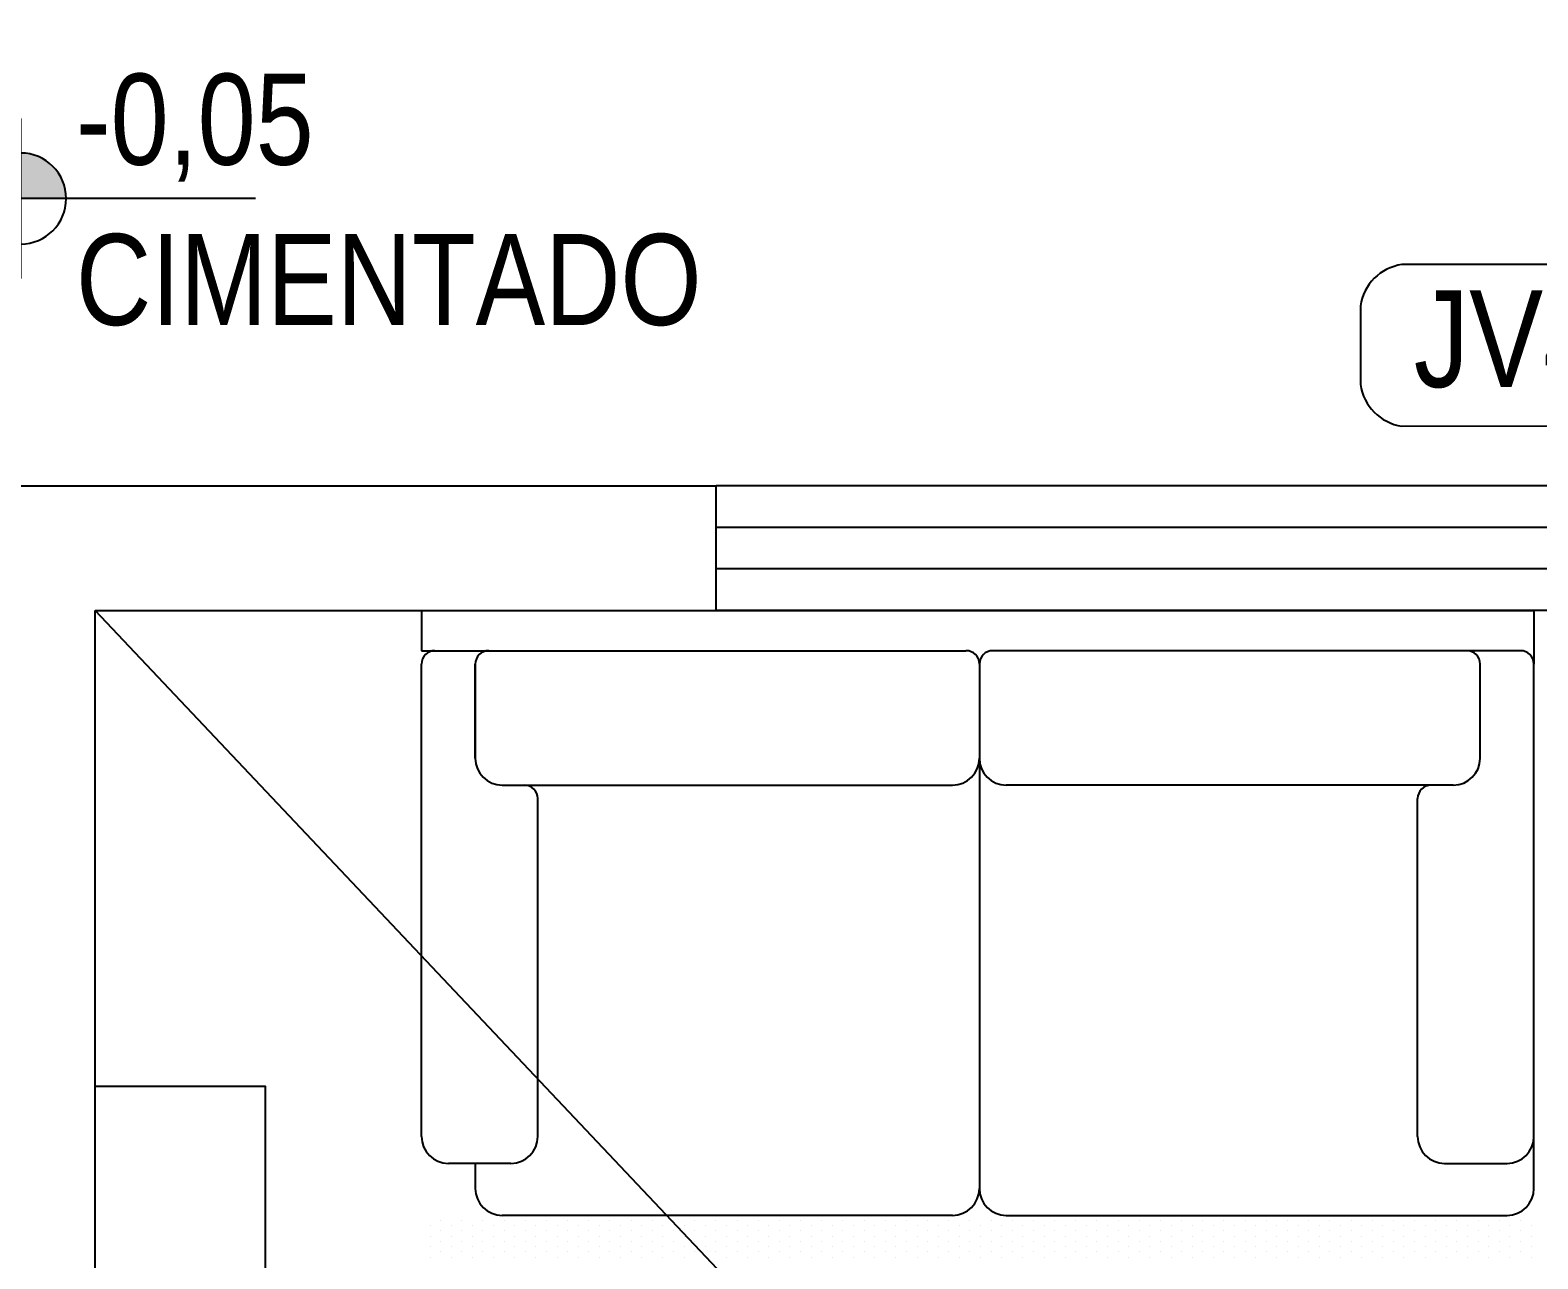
# Model space of a CAD drawing. Header units: millimetres. Extents: x -178 to 521, y -135 to 750.
# Drawn here: x 22.889 to 24.706, y 708.009 to 709.489 of the extents above; entities that cross this region are included whole.
import ezdxf
from ezdxf.enums import TextEntityAlignment as Align

# ---------------------------------------------------------------- set-up
doc = ezdxf.new("R2010")
doc.units = ezdxf.units.MM
doc.header["$LTSCALE"] = 20
doc.header["$MEASUREMENT"] = 0
doc.header["$PDSIZE"] = -5
doc.linetypes.add('HIDDEN2', pattern=[0.1875, 0.125, -0.0625])
doc.layers.get('0').update_dxf_attribs({"linetype": 'CONTINUOUS'})
doc.layers.get('Defpoints').update_dxf_attribs({"linetype": 'CONTINUOUS'})
for name, color, linetype in [('COTA', 7, 'CONTINUOUS'), ('COTAS', 7, 'CONTINUOUS'), ('DIVERSOS', 1, 'CONTINUOUS'), ('Layer1', 7, 'CONTINUOUS'), ('LAYER7', 4, 'CONTINUOUS')]:
    doc.layers.add(name, color=color, linetype=linetype)
doc.layers.add('E-Pen-C', color=4, linetype='CONTINUOUS', lineweight=15)
doc.layers.add('E-Pen-G', color=3, linetype='CONTINUOUS', lineweight=30)
doc.styles.add('F2', font='ARIALN.TTF')
doc.dimstyles.new('DIMENSION-1', dxfattribs={"dimtxt": 0.11, "dimasz": 0.07, "dimexe": 1, "dimexo": 0, "dimgap": 0.12, "dimtad": 1, "dimzin": 7, "dimdsep": 46, "dimtxsty": 'F2', "dimblk1": 'TRACO', "dimblk2": 'TRACO', "dimsah": 1, "dimcen": 1, "dimse1": 1, "dimse2": 1, "dimclrd": 256, "dimclre": 256, "dimclrt": 6, "dimadec": 0, "dimazin": 0, "dimtfac": 1, "dimtix": 1, "dimtmove": 2, "dimatfit": 3, "dimldrblk": 'TRACO', "dimfxl": 1, "dimtolj": 1, "dimtzin": 0, "dimarcsym": 0})

# ---------------------------------------------------------------- blocks, each defined once
blk = doc.blocks.new('A$C7AFB675E')
at = {"color": 8}
for p, q in [((3.5035, 3.7432), (3.5035, 3.6832)), ((3.5035, 3.7432), (5.1585, 3.7432)), ((5.1585, 3.7432), (5.1585, 3.6632)), ((3.5035, 3.6832), (3.5635, 3.6832)), ((3.5235, 3.6832), (3.6035, 3.6832)), ((3.6035, 3.6832), (4.3135, 3.6832)), ((5.0585, 3.6832), (4.3535, 3.6832)), ((5.1385, 3.6832), (5.0585, 3.6832)), ((3.5035, 2.9606), (3.5035, 3.6632)), ((3.5835, 3.5232), (3.5835, 3.6632)), ((3.5835, 3.6632), (3.5835, 3.5232)), ((4.3335, 3.6632), (4.3335, 3.5232)), ((4.3335, 3.6632), (4.3335, 3.5232)), ((5.0785, 3.5232), (5.0785, 3.6632)), ((5.1585, 2.8832), (5.1585, 3.6632)), ((4.3335, 3.5232), (4.3335, 2.8832)), ((4.3335, 3.5232), (4.3335, 2.8832)), ((3.6235, 3.4832), (4.2935, 3.4832)), ((5.0385, 3.4832), (4.3735, 3.4832)), ((3.6765, 2.9606), (3.6765, 3.4632)), ((4.9855, 2.9606), (4.9855, 3.4632)), ((3.6365, 2.9206), (3.5435, 2.9206)), ((3.5835, 2.9206), (3.5835, 2.8832)), ((3.5835, 2.9206), (3.5835, 2.8832)), ((5.0255, 2.9206), (5.1185, 2.9206)), ((3.5162, 2.8282), (3.5162, 2.8282)), ((3.5319, 2.836), (3.5319, 2.836)), ((3.5477, 2.8282), (3.5477, 2.8282)), ((3.5634, 2.836), (3.5634, 2.836)), ((3.5792, 2.8282), (3.5792, 2.8282)), ((3.5949, 2.836), (3.5949, 2.836)), ((3.6107, 2.8282), (3.6107, 2.8282)), ((4.2935, 2.8432), (3.6235, 2.8432)), ((3.6264, 2.836), (3.6264, 2.836)), ((3.6422, 2.8282), (3.6422, 2.8282)), ((3.6579, 2.836), (3.6579, 2.836)), ((3.6737, 2.8282), (3.6737, 2.8282)), ((3.6894, 2.836), (3.6894, 2.836)), ((3.7052, 2.8282), (3.7052, 2.8282)), ((3.7209, 2.836), (3.7209, 2.836)), ((3.7367, 2.8282), (3.7367, 2.8282)), ((3.7524, 2.836), (3.7524, 2.836)), ((3.7682, 2.8282), (3.7682, 2.8282)), ((3.7839, 2.836), (3.7839, 2.836)), ((3.7997, 2.8282), (3.7997, 2.8282)), ((3.8154, 2.836), (3.8154, 2.836)), ((3.8312, 2.8282), (3.8312, 2.8282)), ((3.8469, 2.836), (3.8469, 2.836)), ((3.8627, 2.8282), (3.8627, 2.8282)), ((3.8784, 2.836), (3.8784, 2.836)), ((3.8942, 2.8282), (3.8942, 2.8282)), ((3.9099, 2.836), (3.9099, 2.836)), ((3.9257, 2.8282), (3.9257, 2.8282)), ((3.9414, 2.836), (3.9414, 2.836)), ((3.9572, 2.8282), (3.9572, 2.8282)), ((3.9729, 2.836), (3.9729, 2.836)), ((3.9887, 2.8282), (3.9887, 2.8282)), ((4.0044, 2.836), (4.0044, 2.836)), ((4.0202, 2.8282), (4.0202, 2.8282)), ((4.0359, 2.836), (4.0359, 2.836)), ((4.0517, 2.8282), (4.0517, 2.8282)), ((4.0674, 2.836), (4.0674, 2.836)), ((4.0832, 2.8282), (4.0832, 2.8282)), ((4.0989, 2.836), (4.0989, 2.836)), ((4.1147, 2.8282), (4.1147, 2.8282)), ((4.1304, 2.836), (4.1304, 2.836)), ((4.1462, 2.8282), (4.1462, 2.8282)), ((4.1619, 2.836), (4.1619, 2.836)), ((4.1777, 2.8282), (4.1777, 2.8282)), ((4.1934, 2.836), (4.1934, 2.836)), ((4.2092, 2.8282), (4.2092, 2.8282)), ((4.2249, 2.836), (4.2249, 2.836)), ((4.2407, 2.8282), (4.2407, 2.8282)), ((4.2564, 2.836), (4.2564, 2.836)), ((4.2722, 2.8282), (4.2722, 2.8282)), ((4.2879, 2.836), (4.2879, 2.836)), ((4.3037, 2.8282), (4.3037, 2.8282)), ((4.3194, 2.836), (4.3194, 2.836)), ((4.3352, 2.8282), (4.3352, 2.8282)), ((4.3509, 2.836), (4.3509, 2.836)), ((4.3667, 2.8282), (4.3667, 2.8282)), ((4.3735, 2.8432), (4.9185, 2.8432)), ((4.3824, 2.836), (4.3824, 2.836)), ((4.3982, 2.8282), (4.3982, 2.8282)), ((4.4139, 2.836), (4.4139, 2.836)), ((4.4297, 2.8282), (4.4297, 2.8282)), ((4.4454, 2.836), (4.4454, 2.836)), ((4.4612, 2.8282), (4.4612, 2.8282)), ((4.4769, 2.836), (4.4769, 2.836)), ((4.4927, 2.8282), (4.4927, 2.8282)), ((4.5084, 2.836), (4.5084, 2.836)), ((4.5242, 2.8282), (4.5242, 2.8282)), ((4.5399, 2.836), (4.5399, 2.836)), ((4.5557, 2.8282), (4.5557, 2.8282)), ((4.5714, 2.836), (4.5714, 2.836)), ((4.5872, 2.8282), (4.5872, 2.8282)), ((4.6029, 2.836), (4.6029, 2.836)), ((4.6187, 2.8282), (4.6187, 2.8282)), ((4.6344, 2.836), (4.6344, 2.836)), ((4.6502, 2.8282), (4.6502, 2.8282)), ((4.6659, 2.836), (4.6659, 2.836)), ((4.6817, 2.8282), (4.6817, 2.8282)), ((4.6974, 2.836), (4.6974, 2.836)), ((4.7132, 2.8282), (4.7132, 2.8282)), ((4.7289, 2.836), (4.7289, 2.836)), ((4.7447, 2.8282), (4.7447, 2.8282)), ((4.7604, 2.836), (4.7604, 2.836)), ((4.7762, 2.8282), (4.7762, 2.8282)), ((4.7919, 2.836), (4.7919, 2.836)), ((4.8077, 2.8282), (4.8077, 2.8282)), ((4.8234, 2.836), (4.8234, 2.836)), ((4.8392, 2.8282), (4.8392, 2.8282)), ((4.8549, 2.836), (4.8549, 2.836)), ((4.8707, 2.8282), (4.8707, 2.8282)), ((4.8864, 2.836), (4.8864, 2.836)), ((4.9022, 2.8282), (4.9022, 2.8282)), ((4.9179, 2.836), (4.9179, 2.836)), ((4.9185, 2.8432), (5.1185, 2.8432)), ((4.9337, 2.8282), (4.9337, 2.8282)), ((4.9494, 2.836), (4.9494, 2.836)), ((4.9652, 2.8282), (4.9652, 2.8282)), ((4.9809, 2.836), (4.9809, 2.836)), ((4.9967, 2.8282), (4.9967, 2.8282)), ((5.0124, 2.836), (5.0124, 2.836)), ((5.0282, 2.8282), (5.0282, 2.8282)), ((5.0439, 2.836), (5.0439, 2.836)), ((5.0597, 2.8282), (5.0597, 2.8282)), ((5.0754, 2.836), (5.0754, 2.836)), ((5.0912, 2.8282), (5.0912, 2.8282)), ((5.1069, 2.836), (5.1069, 2.836)), ((5.1227, 2.8282), (5.1227, 2.8282)), ((5.1384, 2.836), (5.1384, 2.836)), ((5.1542, 2.8282), (5.1542, 2.8282)), ((3.5162, 2.8124), (3.5162, 2.8124)), ((3.5319, 2.8203), (3.5319, 2.8203)), ((3.5319, 2.8045), (3.5319, 2.8045)), ((3.5477, 2.8124), (3.5477, 2.8124)), ((3.5634, 2.8203), (3.5634, 2.8203)), ((3.5634, 2.8045), (3.5634, 2.8045)), ((3.5792, 2.8124), (3.5792, 2.8124)), ((3.5949, 2.8203), (3.5949, 2.8203)), ((3.5949, 2.8045), (3.5949, 2.8045)), ((3.6107, 2.8124), (3.6107, 2.8124)), ((3.6264, 2.8203), (3.6264, 2.8203)), ((3.6264, 2.8045), (3.6264, 2.8045)), ((3.6422, 2.8124), (3.6422, 2.8124)), ((3.6579, 2.8203), (3.6579, 2.8203)), ((3.6579, 2.8045), (3.6579, 2.8045)), ((3.6737, 2.8124), (3.6737, 2.8124)), ((3.6894, 2.8203), (3.6894, 2.8203)), ((3.6894, 2.8045), (3.6894, 2.8045)), ((3.7052, 2.8124), (3.7052, 2.8124)), ((3.7209, 2.8203), (3.7209, 2.8203)), ((3.7209, 2.8045), (3.7209, 2.8045)), ((3.7367, 2.8124), (3.7367, 2.8124)), ((3.7524, 2.8203), (3.7524, 2.8203)), ((3.7524, 2.8045), (3.7524, 2.8045)), ((3.7682, 2.8124), (3.7682, 2.8124)), ((3.7839, 2.8203), (3.7839, 2.8203)), ((3.7839, 2.8045), (3.7839, 2.8045)), ((3.7997, 2.8124), (3.7997, 2.8124)), ((3.8154, 2.8203), (3.8154, 2.8203)), ((3.8154, 2.8045), (3.8154, 2.8045)), ((3.8312, 2.8124), (3.8312, 2.8124)), ((3.8469, 2.8203), (3.8469, 2.8203)), ((3.8469, 2.8045), (3.8469, 2.8045)), ((3.8627, 2.8124), (3.8627, 2.8124)), ((3.8784, 2.8203), (3.8784, 2.8203)), ((3.8784, 2.8045), (3.8784, 2.8045)), ((3.8942, 2.8124), (3.8942, 2.8124)), ((3.9099, 2.8203), (3.9099, 2.8203)), ((3.9099, 2.8045), (3.9099, 2.8045)), ((3.9257, 2.8124), (3.9257, 2.8124)), ((3.9414, 2.8203), (3.9414, 2.8203)), ((3.9414, 2.8045), (3.9414, 2.8045)), ((3.9572, 2.8124), (3.9572, 2.8124)), ((3.9729, 2.8203), (3.9729, 2.8203)), ((3.9729, 2.8045), (3.9729, 2.8045)), ((3.9887, 2.8124), (3.9887, 2.8124)), ((4.0044, 2.8203), (4.0044, 2.8203)), ((4.0044, 2.8045), (4.0044, 2.8045)), ((4.0202, 2.8124), (4.0202, 2.8124)), ((4.0359, 2.8203), (4.0359, 2.8203)), ((4.0359, 2.8045), (4.0359, 2.8045)), ((4.0517, 2.8124), (4.0517, 2.8124)), ((4.0674, 2.8203), (4.0674, 2.8203)), ((4.0674, 2.8045), (4.0674, 2.8045)), ((4.0832, 2.8124), (4.0832, 2.8124)), ((4.0989, 2.8203), (4.0989, 2.8203)), ((4.0989, 2.8045), (4.0989, 2.8045)), ((4.1147, 2.8124), (4.1147, 2.8124)), ((4.1304, 2.8203), (4.1304, 2.8203)), ((4.1304, 2.8045), (4.1304, 2.8045)), ((4.1462, 2.8124), (4.1462, 2.8124)), ((4.1619, 2.8203), (4.1619, 2.8203)), ((4.1619, 2.8045), (4.1619, 2.8045)), ((4.1777, 2.8124), (4.1777, 2.8124)), ((4.1934, 2.8203), (4.1934, 2.8203)), ((4.1934, 2.8045), (4.1934, 2.8045)), ((4.2092, 2.8124), (4.2092, 2.8124)), ((4.2249, 2.8203), (4.2249, 2.8203)), ((4.2249, 2.8045), (4.2249, 2.8045)), ((4.2407, 2.8124), (4.2407, 2.8124)), ((4.2564, 2.8203), (4.2564, 2.8203)), ((4.2564, 2.8045), (4.2564, 2.8045)), ((4.2722, 2.8124), (4.2722, 2.8124)), ((4.2879, 2.8203), (4.2879, 2.8203)), ((4.2879, 2.8045), (4.2879, 2.8045)), ((4.3037, 2.8124), (4.3037, 2.8124)), ((4.3194, 2.8203), (4.3194, 2.8203)), ((4.3194, 2.8045), (4.3194, 2.8045)), ((4.3352, 2.8124), (4.3352, 2.8124)), ((4.3509, 2.8203), (4.3509, 2.8203)), ((4.3509, 2.8045), (4.3509, 2.8045)), ((4.3667, 2.8124), (4.3667, 2.8124)), ((4.3824, 2.8203), (4.3824, 2.8203)), ((4.3824, 2.8045), (4.3824, 2.8045)), ((4.3982, 2.8124), (4.3982, 2.8124)), ((4.4139, 2.8203), (4.4139, 2.8203)), ((4.4139, 2.8045), (4.4139, 2.8045)), ((4.4297, 2.8124), (4.4297, 2.8124)), ((4.4454, 2.8203), (4.4454, 2.8203)), ((4.4454, 2.8045), (4.4454, 2.8045)), ((4.4612, 2.8124), (4.4612, 2.8124)), ((4.4769, 2.8203), (4.4769, 2.8203)), ((4.4769, 2.8045), (4.4769, 2.8045)), ((4.4927, 2.8124), (4.4927, 2.8124)), ((4.5084, 2.8203), (4.5084, 2.8203)), ((4.5084, 2.8045), (4.5084, 2.8045)), ((4.5242, 2.8124), (4.5242, 2.8124)), ((4.5399, 2.8203), (4.5399, 2.8203)), ((4.5399, 2.8045), (4.5399, 2.8045)), ((4.5557, 2.8124), (4.5557, 2.8124)), ((4.5714, 2.8203), (4.5714, 2.8203)), ((4.5714, 2.8045), (4.5714, 2.8045)), ((4.5872, 2.8124), (4.5872, 2.8124)), ((4.6029, 2.8203), (4.6029, 2.8203)), ((4.6029, 2.8045), (4.6029, 2.8045)), ((4.6187, 2.8124), (4.6187, 2.8124)), ((4.6344, 2.8203), (4.6344, 2.8203)), ((4.6344, 2.8045), (4.6344, 2.8045)), ((4.6502, 2.8124), (4.6502, 2.8124)), ((4.6659, 2.8203), (4.6659, 2.8203)), ((4.6659, 2.8045), (4.6659, 2.8045)), ((4.6817, 2.8124), (4.6817, 2.8124)), ((4.6974, 2.8203), (4.6974, 2.8203)), ((4.6974, 2.8045), (4.6974, 2.8045)), ((4.7132, 2.8124), (4.7132, 2.8124)), ((4.7289, 2.8203), (4.7289, 2.8203)), ((4.7289, 2.8045), (4.7289, 2.8045)), ((4.7447, 2.8124), (4.7447, 2.8124)), ((4.7604, 2.8203), (4.7604, 2.8203)), ((4.7604, 2.8045), (4.7604, 2.8045)), ((4.7762, 2.8124), (4.7762, 2.8124)), ((4.7919, 2.8203), (4.7919, 2.8203)), ((4.7919, 2.8045), (4.7919, 2.8045)), ((4.8077, 2.8124), (4.8077, 2.8124)), ((4.8234, 2.8203), (4.8234, 2.8203)), ((4.8234, 2.8045), (4.8234, 2.8045)), ((4.8392, 2.8124), (4.8392, 2.8124)), ((4.8549, 2.8203), (4.8549, 2.8203)), ((4.8549, 2.8045), (4.8549, 2.8045)), ((4.8707, 2.8124), (4.8707, 2.8124)), ((4.8864, 2.8203), (4.8864, 2.8203)), ((4.8864, 2.8045), (4.8864, 2.8045)), ((4.9022, 2.8124), (4.9022, 2.8124)), ((4.9179, 2.8203), (4.9179, 2.8203)), ((4.9179, 2.8045), (4.9179, 2.8045)), ((4.9337, 2.8124), (4.9337, 2.8124)), ((4.9494, 2.8203), (4.9494, 2.8203)), ((4.9494, 2.8045), (4.9494, 2.8045)), ((4.9652, 2.8124), (4.9652, 2.8124)), ((4.9809, 2.8203), (4.9809, 2.8203)), ((4.9809, 2.8045), (4.9809, 2.8045)), ((4.9967, 2.8124), (4.9967, 2.8124)), ((5.0124, 2.8203), (5.0124, 2.8203)), ((5.0124, 2.8045), (5.0124, 2.8045)), ((5.0282, 2.8124), (5.0282, 2.8124)), ((5.0439, 2.8203), (5.0439, 2.8203)), ((5.0439, 2.8045), (5.0439, 2.8045)), ((5.0597, 2.8124), (5.0597, 2.8124)), ((5.0754, 2.8203), (5.0754, 2.8203)), ((5.0754, 2.8045), (5.0754, 2.8045)), ((5.0912, 2.8124), (5.0912, 2.8124)), ((5.1069, 2.8203), (5.1069, 2.8203)), ((5.1069, 2.8045), (5.1069, 2.8045)), ((5.1227, 2.8124), (5.1227, 2.8124)), ((5.1384, 2.8203), (5.1384, 2.8203)), ((5.1384, 2.8045), (5.1384, 2.8045)), ((5.1542, 2.8124), (5.1542, 2.8124)), ((3.5162, 2.7967), (3.5162, 2.7967)), ((3.5319, 2.7888), (3.5319, 2.7888)), ((3.5477, 2.7967), (3.5477, 2.7967)), ((3.5634, 2.7888), (3.5634, 2.7888)), ((3.5792, 2.7967), (3.5792, 2.7967)), ((3.5949, 2.7888), (3.5949, 2.7888)), ((3.6107, 2.7967), (3.6107, 2.7967)), ((3.6264, 2.7888), (3.6264, 2.7888)), ((3.6422, 2.7967), (3.6422, 2.7967)), ((3.6579, 2.7888), (3.6579, 2.7888)), ((3.6737, 2.7967), (3.6737, 2.7967)), ((3.6894, 2.7888), (3.6894, 2.7888)), ((3.7052, 2.7967), (3.7052, 2.7967)), ((3.7209, 2.7888), (3.7209, 2.7888)), ((3.7367, 2.7967), (3.7367, 2.7967)), ((3.7524, 2.7888), (3.7524, 2.7888)), ((3.7682, 2.7967), (3.7682, 2.7967)), ((3.7839, 2.7888), (3.7839, 2.7888)), ((3.7997, 2.7967), (3.7997, 2.7967)), ((3.8154, 2.7888), (3.8154, 2.7888)), ((3.8312, 2.7967), (3.8312, 2.7967)), ((3.8469, 2.7888), (3.8469, 2.7888)), ((3.8627, 2.7967), (3.8627, 2.7967)), ((3.8784, 2.7888), (3.8784, 2.7888)), ((3.8942, 2.7967), (3.8942, 2.7967)), ((3.9099, 2.7888), (3.9099, 2.7888)), ((3.9257, 2.7967), (3.9257, 2.7967)), ((3.9414, 2.7888), (3.9414, 2.7888)), ((3.9572, 2.7967), (3.9572, 2.7967)), ((3.9729, 2.7888), (3.9729, 2.7888)), ((3.9887, 2.7967), (3.9887, 2.7967)), ((4.0044, 2.7888), (4.0044, 2.7888)), ((4.0202, 2.7967), (4.0202, 2.7967)), ((4.0359, 2.7888), (4.0359, 2.7888)), ((4.0517, 2.7967), (4.0517, 2.7967)), ((4.0674, 2.7888), (4.0674, 2.7888)), ((4.0832, 2.7967), (4.0832, 2.7967)), ((4.0989, 2.7888), (4.0989, 2.7888)), ((4.1147, 2.7967), (4.1147, 2.7967)), ((4.1304, 2.7888), (4.1304, 2.7888)), ((4.1462, 2.7967), (4.1462, 2.7967)), ((4.1619, 2.7888), (4.1619, 2.7888)), ((4.1777, 2.7967), (4.1777, 2.7967)), ((4.1934, 2.7888), (4.1934, 2.7888)), ((4.2092, 2.7967), (4.2092, 2.7967)), ((4.2249, 2.7888), (4.2249, 2.7888)), ((4.2407, 2.7967), (4.2407, 2.7967)), ((4.2564, 2.7888), (4.2564, 2.7888)), ((4.2722, 2.7967), (4.2722, 2.7967)), ((4.2879, 2.7888), (4.2879, 2.7888)), ((4.3037, 2.7967), (4.3037, 2.7967)), ((4.3194, 2.7888), (4.3194, 2.7888)), ((4.3352, 2.7967), (4.3352, 2.7967)), ((4.3509, 2.7888), (4.3509, 2.7888)), ((4.3667, 2.7967), (4.3667, 2.7967)), ((4.3824, 2.7888), (4.3824, 2.7888)), ((4.3982, 2.7967), (4.3982, 2.7967)), ((4.4139, 2.7888), (4.4139, 2.7888)), ((4.4297, 2.7967), (4.4297, 2.7967)), ((4.4454, 2.7888), (4.4454, 2.7888)), ((4.4612, 2.7967), (4.4612, 2.7967)), ((4.4769, 2.7888), (4.4769, 2.7888)), ((4.4927, 2.7967), (4.4927, 2.7967)), ((4.5084, 2.7888), (4.5084, 2.7888)), ((4.5242, 2.7967), (4.5242, 2.7967)), ((4.5399, 2.7888), (4.5399, 2.7888)), ((4.5557, 2.7967), (4.5557, 2.7967)), ((4.5714, 2.7888), (4.5714, 2.7888)), ((4.5872, 2.7967), (4.5872, 2.7967)), ((4.6029, 2.7888), (4.6029, 2.7888)), ((4.6187, 2.7967), (4.6187, 2.7967)), ((4.6344, 2.7888), (4.6344, 2.7888)), ((4.6502, 2.7967), (4.6502, 2.7967)), ((4.6659, 2.7888), (4.6659, 2.7888)), ((4.6817, 2.7967), (4.6817, 2.7967)), ((4.6974, 2.7888), (4.6974, 2.7888)), ((4.7132, 2.7967), (4.7132, 2.7967)), ((4.7289, 2.7888), (4.7289, 2.7888)), ((4.7447, 2.7967), (4.7447, 2.7967)), ((4.7604, 2.7888), (4.7604, 2.7888)), ((4.7762, 2.7967), (4.7762, 2.7967)), ((4.7919, 2.7888), (4.7919, 2.7888)), ((4.8077, 2.7967), (4.8077, 2.7967)), ((4.8234, 2.7888), (4.8234, 2.7888)), ((4.8392, 2.7967), (4.8392, 2.7967)), ((4.8549, 2.7888), (4.8549, 2.7888)), ((4.8707, 2.7967), (4.8707, 2.7967)), ((4.8864, 2.7888), (4.8864, 2.7888)), ((4.9022, 2.7967), (4.9022, 2.7967)), ((4.9179, 2.7888), (4.9179, 2.7888)), ((4.9337, 2.7967), (4.9337, 2.7967)), ((4.9494, 2.7888), (4.9494, 2.7888)), ((4.9652, 2.7967), (4.9652, 2.7967)), ((4.9809, 2.7888), (4.9809, 2.7888)), ((4.9967, 2.7967), (4.9967, 2.7967)), ((5.0124, 2.7888), (5.0124, 2.7888)), ((5.0282, 2.7967), (5.0282, 2.7967)), ((5.0439, 2.7888), (5.0439, 2.7888)), ((5.0597, 2.7967), (5.0597, 2.7967)), ((5.0754, 2.7888), (5.0754, 2.7888)), ((5.0912, 2.7967), (5.0912, 2.7967)), ((5.1069, 2.7888), (5.1069, 2.7888)), ((5.1227, 2.7967), (5.1227, 2.7967)), ((5.1384, 2.7888), (5.1384, 2.7888)), ((5.1542, 2.7967), (5.1542, 2.7967)), ((3.5162, 2.7809), (3.5162, 2.7809)), ((3.5477, 2.7809), (3.5477, 2.7809)), ((3.5792, 2.7809), (3.5792, 2.7809)), ((3.6107, 2.7809), (3.6107, 2.7809)), ((3.6422, 2.7809), (3.6422, 2.7809)), ((3.6737, 2.7809), (3.6737, 2.7809)), ((3.7052, 2.7809), (3.7052, 2.7809)), ((3.7367, 2.7809), (3.7367, 2.7809)), ((3.7682, 2.7809), (3.7682, 2.7809)), ((3.7997, 2.7809), (3.7997, 2.7809)), ((3.8312, 2.7809), (3.8312, 2.7809)), ((3.8627, 2.7809), (3.8627, 2.7809)), ((3.8942, 2.7809), (3.8942, 2.7809)), ((3.9257, 2.7809), (3.9257, 2.7809)), ((3.9572, 2.7809), (3.9572, 2.7809)), ((3.9887, 2.7809), (3.9887, 2.7809)), ((4.0202, 2.7809), (4.0202, 2.7809)), ((4.0517, 2.7809), (4.0517, 2.7809)), ((4.0832, 2.7809), (4.0832, 2.7809)), ((4.1147, 2.7809), (4.1147, 2.7809)), ((4.1462, 2.7809), (4.1462, 2.7809)), ((4.1777, 2.7809), (4.1777, 2.7809)), ((4.2092, 2.7809), (4.2092, 2.7809)), ((4.2407, 2.7809), (4.2407, 2.7809)), ((4.2722, 2.7809), (4.2722, 2.7809)), ((4.3037, 2.7809), (4.3037, 2.7809)), ((4.3352, 2.7809), (4.3352, 2.7809)), ((4.3667, 2.7809), (4.3667, 2.7809)), ((4.3982, 2.7809), (4.3982, 2.7809)), ((4.4297, 2.7809), (4.4297, 2.7809)), ((4.4612, 2.7809), (4.4612, 2.7809)), ((4.4927, 2.7809), (4.4927, 2.7809)), ((4.5242, 2.7809), (4.5242, 2.7809)), ((4.5557, 2.7809), (4.5557, 2.7809)), ((4.5872, 2.7809), (4.5872, 2.7809)), ((4.6187, 2.7809), (4.6187, 2.7809)), ((4.6502, 2.7809), (4.6502, 2.7809)), ((4.6817, 2.7809), (4.6817, 2.7809)), ((4.7132, 2.7809), (4.7132, 2.7809)), ((4.7447, 2.7809), (4.7447, 2.7809)), ((4.7762, 2.7809), (4.7762, 2.7809)), ((4.8077, 2.7809), (4.8077, 2.7809)), ((4.8392, 2.7809), (4.8392, 2.7809)), ((4.8707, 2.7809), (4.8707, 2.7809)), ((4.9022, 2.7809), (4.9022, 2.7809)), ((4.9337, 2.7809), (4.9337, 2.7809)), ((4.9652, 2.7809), (4.9652, 2.7809)), ((4.9967, 2.7809), (4.9967, 2.7809)), ((5.0282, 2.7809), (5.0282, 2.7809)), ((5.0597, 2.7809), (5.0597, 2.7809)), ((5.0912, 2.7809), (5.0912, 2.7809)), ((5.1227, 2.7809), (5.1227, 2.7809)), ((5.1542, 2.7809), (5.1542, 2.7809))]:
    blk.add_line(p, q, dxfattribs=at)
for centre, radius, start, end in [((3.5235, 3.6632), 0.02, 90, 180), ((3.6035, 3.6632), 0.02, 90, 180), ((3.6035, 3.6632), 0.02, 90, 180), ((4.3135, 3.6632), 0.02, 0, 90), ((4.3535, 3.6632), 0.02, 90, 180), ((5.0585, 3.6632), 0.02, 0, 90), ((5.1385, 3.6632), 0.02, 0, 90), ((3.6235, 3.5232), 0.04, 180, 270), ((3.6235, 3.5232), 0.04, 180, 270), ((4.2935, 3.5232), 0.04, 270, 0), ((4.3735, 3.5232), 0.04, 180, 270), ((5.0385, 3.5232), 0.04, 270, 0), ((3.6565, 3.4632), 0.02, 0, 90), ((5.0055, 3.4632), 0.02, 90, 180), ((3.5435, 2.9606), 0.04, 180, 270), ((3.6365, 2.9606), 0.04, 270, 0), ((5.0255, 2.9606), 0.04, 180, 270), ((5.1185, 2.9606), 0.04, 270, 0), ((3.6235, 2.8832), 0.04, 180, 270), ((4.2935, 2.8832), 0.04, 270, 0), ((4.3735, 2.8832), 0.04, 180, 270), ((5.1185, 2.8832), 0.04, 270, 0)]:
    blk.add_arc(centre, radius, start, end, dxfattribs=at)
blk = doc.blocks.new('TRACO')
at = {"layer": 'E-Pen-C'}
for p, q in [((0, 1), (0, -1)), ((-1, 0), (1, 0))]:
    blk.add_line(p, q, dxfattribs=at)
at = {"layer": 'E-Pen-G'}
blk.add_line((-0.424, -0.424), (0.424, 0.424), dxfattribs=at)
blk = doc.blocks.new('*D559')
at = {"lineweight": -2}
blk.add_line((24.8781, 710.37), (24.8781, 709.01), dxfattribs=at)
at = {"layer": 'Defpoints', "color": 0}
for p in [(24.2737, 710.44), (24.8781, 708.94), (26.6144, 708.94)]:
    blk.add_point(p, dxfattribs=at)
at = {"lineweight": -2, "xscale": 0.07, "yscale": 0.07, "zscale": 0.07}
for p, rotation in [((24.8781, 710.44), 90), ((24.8781, 708.94), 270)]:
    blk.add_blockref('TRACO', p, dxfattribs=dict(at, rotation=rotation))
at = {"color": 6, "insert": (24.7019, 709.69), "char_height": 0.11, "attachment_point": 5, "rotation": 90, "style": 'F2'}
blk.add_mtext('\\A1;1.50', dxfattribs=at)
blk = doc.blocks.new('*D561')
at = {"lineweight": -2}
blk.add_line((28.0579, 706.96), (28.0579, 710.37), dxfattribs=at)
at = {"layer": 'Defpoints', "color": 0}
for p in [(23.9191, 710.44), (28.0579, 710.44), (26.6144, 706.89)]:
    blk.add_point(p, dxfattribs=at)
at = {"lineweight": -2, "xscale": 0.07, "yscale": 0.07, "zscale": 0.07}
for p, rotation in [((28.0579, 710.44), 90), ((28.0579, 706.89), 270)]:
    blk.add_blockref('TRACO', p, dxfattribs=dict(at, rotation=rotation))
at = {"color": 6, "insert": (27.8817, 708.665), "char_height": 0.11, "attachment_point": 5, "rotation": 90, "style": 'F2'}
blk.add_mtext('\\A1;3.55', dxfattribs=at)
blk = doc.blocks.new('*D706')
at = {"linetype": 'Continuous', "lineweight": -2}
for p, q in [((22.7377, 710.7629), (22.6677, 710.7629)), ((22.8077, 710.7629), (22.9677, 710.7629)), ((23.0377, 710.7629), (23.1077, 710.7629))]:
    blk.add_line(p, q, dxfattribs=at)
at = {"layer": 'Defpoints', "color": 0, "linetype": 'Continuous'}
for p in [(22.9677, 710.7629), (22.8077, 708.79), (22.9677, 708.79)]:
    blk.add_point(p, dxfattribs=at)
at = {"linetype": 'Continuous', "lineweight": -2, "xscale": 0.07, "yscale": 0.07, "zscale": 0.07}
blk.add_blockref('TRACO', (22.8077, 710.7629), dxfattribs=at)
at = {"linetype": 'Continuous', "lineweight": -2, "xscale": 0.07, "yscale": 0.07, "zscale": 0.07, "rotation": 180}
blk.add_blockref('TRACO', (22.9677, 710.7629), dxfattribs=at)
at = {"color": 6, "linetype": 'Continuous', "insert": (22.8877, 710.939), "char_height": 0.11, "attachment_point": 5, "style": 'F2'}
blk.add_mtext('\\A1;.15', dxfattribs=at)
blk = doc.blocks.new('*D707')
at = {"linetype": 'Continuous', "lineweight": -2}
blk.add_line((23.0377, 710.7629), (26.3944, 710.7629), dxfattribs=at)
at = {"layer": 'Defpoints', "color": 0, "linetype": 'Continuous'}
for p in [(26.4644, 710.7629), (22.9677, 708.79), (26.4644, 708.79)]:
    blk.add_point(p, dxfattribs=at)
at = {"linetype": 'Continuous', "lineweight": -2, "xscale": 0.07, "yscale": 0.07, "zscale": 0.07, "rotation": 180}
blk.add_blockref('TRACO', (22.9677, 710.7629), dxfattribs=at)
at = {"linetype": 'Continuous', "lineweight": -2, "xscale": 0.07, "yscale": 0.07, "zscale": 0.07}
blk.add_blockref('TRACO', (26.4644, 710.7629), dxfattribs=at)
at = {"color": 6, "linetype": 'Continuous', "insert": (24.7161, 710.939), "char_height": 0.11, "attachment_point": 5, "style": 'F2'}
blk.add_mtext('\\A1;3.50', dxfattribs=at)
blk = doc.blocks.new('NIVEL')
at = {"layer": 'DIVERSOS'}
h = blk.add_hatch(color=7, dxfattribs=at)
h.paths.add_polyline_path([(0, 0.1375, 0.414214), (-0.1375, 0), (0, 0)])
h.paths.add_polyline_path([(0, 0), (0, -0.1375, 0.414214), (0.1375, 0)])
at = {"layer": 'DIVERSOS', "color": 7}
for p, q in [((0, 0.2417), (0, -0.2417)), ((0.7095, 0), (-0.2418, 0))]:
    blk.add_line(p, q, dxfattribs=at)
blk.add_circle((0, 0), 0.1375, dxfattribs=at)

msp = doc.modelspace()

# ---------------------------------------------------------------- linework, layer by layer
at = {"color": 5, "linetype": 'Continuous'}
for p, q in [((19.4577, 708.94), (23.7161, 708.94)), ((23.7161, 708.79), (23.7161, 708.94)), ((22.9677, 708.79), (23.7161, 708.79)), ((22.9677, 706.29), (22.9677, 708.79))]:
    msp.add_line(p, q, dxfattribs=at)
at = {"color": 8, "linetype": 'Continuous'}
for p, q in [((25.7161, 708.94), (23.7161, 708.94)), ((25.7161, 708.79), (23.7161, 708.79))]:
    msp.add_line(p, q, dxfattribs=at)
at = {"color": 7, "linetype": 'Continuous'}
for p, q in [((25.7161, 708.89), (23.7161, 708.89)), ((25.7161, 708.84), (23.7161, 708.84))]:
    msp.add_line(p, q, dxfattribs=at)
at = {"color": 8, "linetype": 'HIDDEN2'}
msp.add_line((26.4644, 705.09), (22.9677, 708.79), dxfattribs=at)
at = {"color": 8}
msp.add_lwpolyline([(22.9677, 706.29), (22.9677, 708.2169), (23.1728, 708.2169), (23.1728, 706.29)], close=True, dxfattribs=at)
at = {"layer": 'COTA', "color": 4, "linetype": 'Continuous'}
msp.add_lwpolyline([(24.8926, 709.157, 0.331371), (24.8426, 709.207), (24.5424, 709.2067, 0.332506), (24.4924, 709.157), (24.4924, 709.0623, 0.330378), (24.5424, 709.012), (24.8426, 709.0123, 0.331371), (24.8926, 709.0623)], format="xyb", close=True, dxfattribs=at)

# ---------------------------------------------------------------- block references
at = {"layer": 'COTAS', "ltscale": 0.35, "xscale": 0.81, "yscale": 0.81, "zscale": 0.81}
msp.add_blockref('A$C7AFB675E', (20.5232, 705.7581), dxfattribs=at)
at = {"layer": 'LAYER7', "color": 7, "linetype": 'Continuous', "xscale": -0.3985866620477118, "yscale": 0.3985866620477118, "zscale": 0.3985866620477118, "rotation": 180}
msp.add_blockref('NIVEL', (22.878, 709.2863), dxfattribs=at)

# ---------------------------------------------------------------- texts
at = {"layer": 'Layer1', "color": 7, "linetype": 'Continuous', "style": 'F2'}
for s, p in [('-0,05', (22.9446, 709.4367)), ('CIMENTADO', (22.9446, 709.2436))]:
    msp.add_text(s, height=0.10972, dxfattribs=at).set_placement(p, align=Align.TOP_LEFT)
at = {"layer": 'Layer1', "color": 4, "linetype": 'Continuous', "style": 'F2'}
msp.add_text('JV4', height=0.11659, dxfattribs=at).set_placement((24.5568, 709.1757, 1.712), align=Align.TOP_LEFT)

# ---------------------------------------------------------------- dimensions: what is measured, and where the dimension line sits
at = {"color": 2, "linetype": 'Continuous'}
dim = msp.add_linear_dim(base=(22.9677, 710.7629), p1=(22.8077, 708.79), p2=(22.9677, 708.79), text='.15', dimstyle='DIMENSION-1', dxfattribs=at)
dim.commit()
dim.dimension.update_dxf_attribs({"geometry": '*D706', "text_midpoint": (22.8877, 710.939)})
at = {"color": 5, "linetype": 'Continuous'}
dim = msp.add_linear_dim(base=(26.4644, 710.7629), p1=(22.9677, 708.79), p2=(26.4644, 708.79), dimstyle='DIMENSION-1', dxfattribs=at)
dim.commit()
dim.dimension.update_dxf_attribs({"geometry": '*D707', "text_midpoint": (24.7161, 710.939)})
at = {"color": 4}
for base, p1, p2, picture, middle in [((28.0579, 710.44), (26.6144, 706.89), (23.9191, 710.44), '*D561', (27.8817, 708.665)), ((24.8781, 708.94), (24.2737, 710.44), (26.6144, 708.94), '*D559', (24.7019, 709.69))]:
    dim = msp.add_linear_dim(base=base, p1=p1, p2=p2, angle=90, dimstyle='DIMENSION-1', dxfattribs=at)
    dim.commit()
    dim.dimension.update_dxf_attribs({"geometry": picture, "text_midpoint": middle})

doc.saveas('drawing.dxf')
